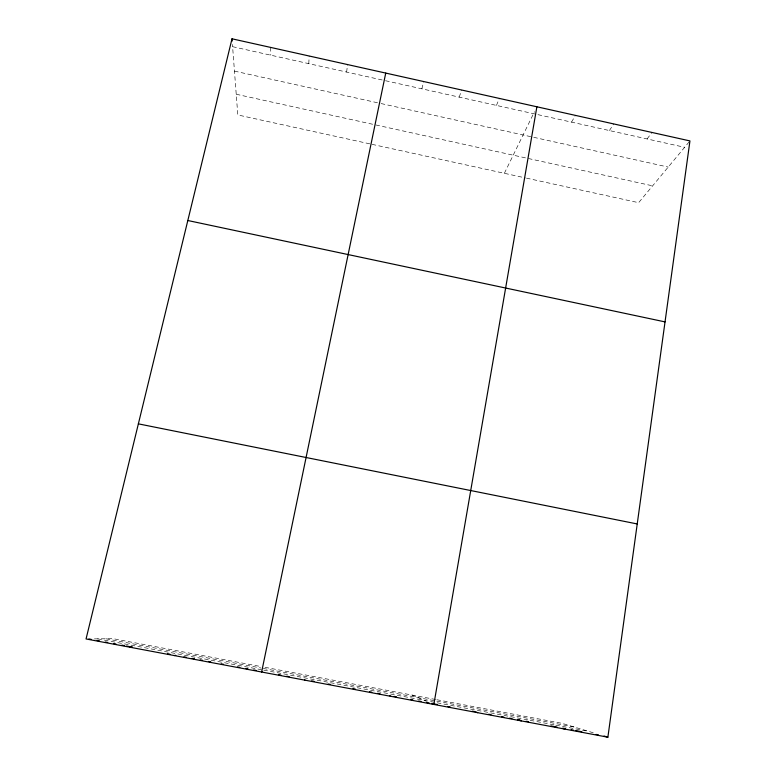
<?xml version="1.0" encoding="UTF-8"?>
<svg xmlns="http://www.w3.org/2000/svg" width="776" height="776" viewBox="0 0 776 776"><rect width="100%" height="100%" fill="white"/><g stroke="black" fill="none" stroke-linecap="round" stroke-linejoin="round"><path stroke-width="0.58" stroke-dasharray="3.88 2.91" d="M308.78 63.642L309.197 56.017M346.63 72.071L347.551 64.563M421.853 88.813L423.764 81.567M459.227 97.126L461.623 90.006M496.446 105.41L499.327 98.416M504.361 173.3L534.47 111.695M571.543 122.133L575.394 115.382M609.403 130.552L613.738 123.927M647.106 138.943L651.927 132.444M689.185 141.833L638.629 202.681L526.477 178.141M94.4 638.89L113.238 638.716L260.367 666.458M265.043 667.331L435.637 699.506M436.82 699.729L562.163 723.358L595.143 733.349M105.934 638.784L260.901 667.99M263.268 668.437L574.482 727.083M97.698 638.852L261.425 669.698M263.753 670.134L528.99 720.099M530.153 720.322L554.636 724.939M555.8 725.153L588.344 731.283M369.774 143.841L237.805 114.955L232.431 44.436M372.073 144.346L525.313 177.888M236.224 94.245L373.479 124.441M375.797 124.946L652.626 185.842M234.468 71.111L378.775 103.043M381.103 103.557L532.52 137.051M533.694 137.313L668.214 167.073M232.606 46.686L383.15 80.2M385.497 80.723L684.645 147.304M412.037 695.053L426.528 701.291M270.688 47.423L270.775 55.183"/><path stroke-width="1.16" d="M607.88 737.2L689.942 140.922L232.005 38.8L86.058 638.958L607.88 737.2L604.048 736.036M536.876 106.787L433.852 704.433L431.563 703.454L437.392 704.55M385.74 73.08L261.628 672.016L261.861 671.502M174.27 655.565L175.803 655.293M130.271 647.291L132.463 647.135L126.575 646.03M88.91 638.939L91.267 639.375M97.155 640.491L99.503 640.928M105.391 642.043L107.748 642.48M113.626 643.595L115.983 644.032M121.871 645.137L124.218 645.583M167.606 653.751L169.944 654.197M183.96 656.835L186.288 657.272M192.118 658.368L194.456 658.805M200.286 659.91L202.614 660.347M208.443 661.443L210.771 661.88M221.257 663.858L223.575 664.295M237.495 666.914L239.823 667.35M245.623 668.446L247.942 668.883M253.742 669.969L256.061 670.406M278.477 674.625L280.854 675.081M286.79 676.197L289.157 676.643M311.68 680.882L314.037 681.328M328.209 683.995L330.576 684.442M352.993 688.661L355.34 689.098M369.454 691.755L371.801 692.202M377.679 693.308L380.027 693.754M394.121 696.402L396.458 696.848M410.494 699.486L412.842 699.923M418.691 701.029L421.029 701.465M426.878 702.571L429.215 703.007M447.907 706.529L450.235 706.965M472.419 711.146L474.757 711.582M488.696 714.211L491.014 714.648M501.471 716.617L503.799 717.053M509.609 718.149L511.927 718.586M520.114 720.128L517.737 719.682L521.288 720.894M526.06 721.243L528.437 721.69M551.008 725.948L556.955 727.063M562.881 728.179L565.248 728.625M571.155 729.741L573.522 730.187M575.889 730.633L581.806 731.739M595.997 734.416L598.354 734.862M138.361 423.851L637.232 523.955M187.811 220.51L665.042 321.894M562.6 728.402L564.685 729.071M475.727 711.951L477.676 712.688M389.436 695.519L391.104 696.392M304.59 679.543L304.997 680.183M232.005 38.8L232.179 41.05"/></g></svg>
